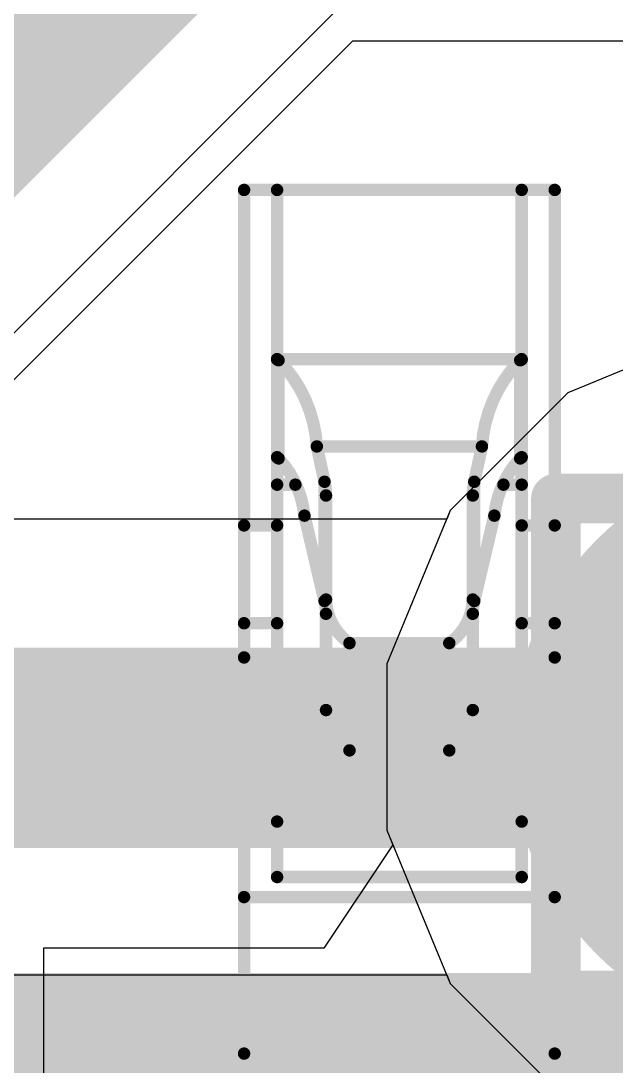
# Model space of a CAD drawing. Header units: inches. Extents: x -11 to 5433, y -4 to 5447.
# Drawn here: x 20.258 to 20.866, y 26.502 to 27.571 of the extents above; entities that cross this region are included whole.
import ezdxf

# ---------------------------------------------------------------- set-up
doc = ezdxf.new("R2010")
doc.units = ezdxf.units.IN
for name, color, linetype in [('Bottom Layer', 5, 'Continuous'), ('Bottom Solder', 6, 'Continuous'), ('Drill Drawing', 1, 'Continuous'), ('Ground', 16, 'Continuous'), ('Mechanical 4', 56, 'Continuous'), ('Power', 76, 'Continuous'), ('Top Layer', 1, 'Continuous'), ('Top Solder', 216, 'Continuous')]:
    doc.layers.add(name, color=color, linetype=linetype)

# ---------------------------------------------------------------- blocks, each defined once
blk = doc.blocks.new('WQFN_30_EP_2_5_4_5__B_27')
at = {"layer": 'Bottom Solder'}
blk.add_line((-1.48833332, 1.66168832), (-5421.1859699, -5425.6862022), dxfattribs=at)
blk = doc.blocks.new('QTH_030_01_L_D_A_K_TR_157')
at = {"layer": 'Top Solder'}
for points in [[(-6.00410153, 3.91260076), (-5.49590087, 3.91260076), (-5.49590087, 2.25940112), (-6.00410153, 2.25940112)], [(-5.504099989999999, 3.91260076), (-4.995899329999999, 3.91260076), (-4.995899329999999, 2.25940112), (-5.504099989999999, 2.25940112)], [(-5.00410099, 3.91260076), (-4.49590033, 3.91260076), (-4.49590033, 2.25940112), (-5.00410099, 2.25940112)]]:
    blk.add_hatch(color=216, dxfattribs=at).paths.add_polyline_path(points)

msp = doc.modelspace()

# ---------------------------------------------------------------- hatches: boundary and pattern name
at = {"layer": 'Bottom Layer'}
h = msp.add_hatch(color=5, dxfattribs=at)
edge = h.paths.add_edge_path()
edge.add_arc((21.05891902, 26.82842488), 0.2999994, 0, 360)
at = {"layer": 'Ground'}
h = msp.add_hatch(color=16, dxfattribs=at)
edge = h.paths.add_edge_path()
edge.add_arc((21.05891902, 26.82842488), 0.2999994, 0, 360)
at = {"layer": 'Power'}
h = msp.add_hatch(color=76, dxfattribs=at)
edge = h.paths.add_edge_path()
edge.add_arc((21.05891902, 26.82842488), 0.2999994, 0, 360)
at = {"layer": 'Top Layer'}
h = msp.add_hatch(color=1, dxfattribs=at)
edge = h.paths.add_edge_path()
edge.add_arc((21.05891902, 26.82842488), 0.2999994, 0, 360)

# ---------------------------------------------------------------- linework, layer by layer
at = {"layer": 'Bottom Layer'}
msp.add_lwpolyline([(18.6244738, 26.82674594, 0.2032, 0.2032, 0), (21.05724008, 26.82674594, 0.2032, 0.2032, 0)], format="xyseb", dxfattribs=at)
at = {"layer": 'Drill Drawing'}
for points in [[(20.80491902, 27.08242488, 0.0508, 0.0508, 0), (21.31291902, 27.08242488, 0.0508, 0.0508, 0)], [(20.80491902, 26.57442488, 0.0508, 0.0508, 0), (20.80491902, 27.08242488, 0.0508, 0.0508, 0)], [(20.80491902, 26.57442488, 0.0508, 0.0508, 0), (21.31291902, 26.57442488, 0.0508, 0.0508, 0)]]:
    msp.add_lwpolyline(points, format="xyseb", dxfattribs=at)
for points in [[(20.79221902, 27.08242488, 0.0254, 0.0254, 1), (20.81761902, 27.08242488, 0.0254, 0.0254, 1)], [(20.79221902, 27.08242488, 0.0254, 0.0254, 1), (20.81761902, 27.08242488, 0.0254, 0.0254, 1)], [(20.79221902, 26.57442488, 0.0254, 0.0254, 1), (20.81761902, 26.57442488, 0.0254, 0.0254, 1)], [(20.79221902, 26.57442488, 0.0254, 0.0254, 1), (20.81761902, 26.57442488, 0.0254, 0.0254, 1)]]:
    msp.add_lwpolyline(points, format="xyseb", close=True, dxfattribs=at)
at = {"layer": 'Ground'}
for p, q in [((20.97398396, 27.25542428), (20.81704498, 27.19041551999999)), ((20.81704498, 27.19041551999999), (20.69692838, 27.07029892)), ((20.69692838, 27.07029892), (20.69328602, 27.0615029)), ((20.69328602, 27.0615029), (18.72048326, 27.0615029)), ((18.81702612, 26.59534686), (20.69328602, 26.59534686)), ((20.69328602, 26.59534686), (20.69692838, 26.58655084)), ((20.69692838, 26.58655084), (20.81704498, 26.46643424))]:
    msp.add_line(p, q, dxfattribs=at)
msp.add_lwpolyline([(18.72048326, 26.82842488, 0.2032, 0.2032, 0), (21.05891902, 26.82842488, 0.2032, 0.2032, 0)], format="xyseb", dxfattribs=at)
at = {"layer": 'Mechanical 4'}
for points in [[(20.4861541, 27.39794622, 0.0127, 0.0127, 0), (20.8036541, 27.39794622, 0.0127, 0.0127, 0)], [(20.4861541, 26.5149457, 0.0127, 0.0127, 0), (20.4861541, 27.39794622, 0.0127, 0.0127, 0)], [(20.51990562, 26.69548128, 0.0127, 0.0127, 0), (20.51990562, 27.39794622, 0.0127, 0.0127, 0)], [(20.76990512, 26.69548128, 0.0127, 0.0127, 0), (20.76990512, 27.39794622, 0.0127, 0.0127, 0)], [(20.8036541, 26.5149457, 0.0127, 0.0127, 0), (20.8036541, 27.39794622, 0.0127, 0.0127, 0)], [(20.5199996, 27.224609, 0.0127, 0.0127, -0.03260548549123797), (20.51990308, 27.22474616, 0.0127, 0.0127, 0)], [(20.51990562, 27.22494682, 0.0127, 0.0127, 0), (20.76990512, 27.22494682, 0.0127, 0.0127, 0)], [(20.52007072, 27.22453788, 0.0127, 0.0127, -0.02828759404379706), (20.52000214, 27.224609, 0.0127, 0.0127, 0)], [(20.5201647, 27.22445914, 0.0127, 0.0127, -0.02675080177921117), (20.52007072, 27.22453788, 0.0127, 0.0127, 0)], [(20.52028916, 27.22437278, 0.0127, 0.0127, -0.02199381128364839), (20.5201647, 27.22445914, 0.0127, 0.0127, 0)], [(20.5204568, 27.22427626, 0.0127, 0.0127, -0.01668692769989253), (20.52028916, 27.22437278, 0.0127, 0.0127, 0)], [(20.52066, 27.22416958, 0.0127, 0.0127, -0.009375562050187941), (20.52045426, 27.22427626, 0.0127, 0.0127, 0)], [(20.52089876, 27.22405528, 0.0127, 0.0127, -0.005205298959245279), (20.52066, 27.22416704, 0.0127, 0.0127, 0)], [(20.52089876, 27.22405528, 0.0127, 0.0127, 0), (20.5211553, 27.2239359, 0.0127, 0.0127, 0)], [(20.5211553, 27.2239359, 0.0127, 0.0127, 0), (20.52142454, 27.22381652, 0.0127, 0.0127, 0)], [(20.52142454, 27.12343572, 0.0127, 0.0127, 0), (20.52142454, 27.22381652, 0.0127, 0.0127, 0)], [(20.52142454, 27.22381652, 0.0127, 0.0127, -0.1798941776662689), (20.56053292, 27.13571154, 0.0127, 0.0127, 0)], [(20.72927782, 27.13571154, 0.0127, 0.0127, -0.1798941776662689), (20.7683862, 27.22381652, 0.0127, 0.0127, 0)], [(20.7683862, 27.22381652, 0.0127, 0.0127, 0), (20.76889674, 27.22405274, 0.0127, 0.0127, 0)], [(20.7683862, 27.12343572, 0.0127, 0.0127, 0), (20.7683862, 27.22381652, 0.0127, 0.0127, 0)], [(20.76889674, 27.22405274, 0.0127, 0.0127, 0), (20.76913296, 27.2241645, 0.0127, 0.0127, 0)], [(20.76934378, 27.22427118, 0.0127, 0.0127, -0.007070259416888441), (20.76913296, 27.2241645, 0.0127, 0.0127, 0)], [(20.76951904, 27.22437024, 0.0127, 0.0127, -0.01220881841542527), (20.76934124, 27.22427118, 0.0127, 0.0127, 0)], [(20.76966128, 27.22446168, 0.0127, 0.0127, -0.02261982993597721), (20.76952158, 27.22437024, 0.0127, 0.0127, 0)], [(20.7697578, 27.22454042, 0.0127, 0.0127, -0.03188108957941844), (20.76965874, 27.22446168, 0.0127, 0.0127, 0)], [(20.76982384, 27.22461408, 0.0127, 0.0127, -0.03744577989354124), (20.7697578, 27.22454042, 0.0127, 0.0127, 0)], [(20.76986956, 27.22468012, 0.0127, 0.0127, -0.03268866417810461), (20.76982384, 27.22461154, 0.0127, 0.0127, 0)], [(20.76990258, 27.22474616, 0.0127, 0.0127, -0.01323434471362622), (20.76986702, 27.22468012, 0.0127, 0.0127, 0)], [(20.56053292, 27.13571154, 0.0127, 0.0127, 0), (20.72927782, 27.13571154, 0.0127, 0.0127, 0)], [(20.56053292, 27.13571154, 0.0127, 0.0127, 0), (20.5683866, 27.0996156, 0.0127, 0.0127, 0)], [(20.72142414, 27.0996156, 0.0127, 0.0127, 0), (20.72927782, 27.13571154, 0.0127, 0.0127, 0)], [(20.52000214, 27.1244949, 0.0127, 0.0127, -0.02859692931146245), (20.51990308, 27.12467778, 0.0127, 0.0127, 0)], [(20.5201647, 27.12429678, 0.0127, 0.0127, -0.05432141865443658), (20.52000468, 27.12449744, 0.0127, 0.0127, 0)], [(20.52028916, 27.1241774, 0.0127, 0.0127, -0.02338615135356243), (20.5201647, 27.12429424, 0.0127, 0.0127, 0)], [(20.52045426, 27.12405294, 0.0127, 0.0127, -0.01856230606978786), (20.52028916, 27.12417994, 0.0127, 0.0127, 0)], [(20.52066, 27.12390816, 0.0127, 0.0127, -0.01073692509574584), (20.52045426, 27.1240504, 0.0127, 0.0127, 0)], [(20.52089876, 27.12375576, 0.0127, 0.0127, -0.00605483102162987), (20.52066254, 27.12390816, 0.0127, 0.0127, 0)], [(20.52089876, 27.1237583, 0.0127, 0.0127, 0), (20.5211553, 27.12359828, 0.0127, 0.0127, 0)], [(20.5211553, 27.12359828, 0.0127, 0.0127, 0), (20.52142454, 27.12343572, 0.0127, 0.0127, 0)], [(20.52142454, 27.12343826, 0.0127, 0.0127, -0.1625908253546253), (20.54786594, 27.0649446, 0.0127, 0.0127, 0)], [(20.7419448, 27.0649446, 0.0127, 0.0127, -0.1625908253546254), (20.7683862, 27.12343826, 0.0127, 0.0127, 0)], [(20.7683862, 27.12343572, 0.0127, 0.0127, 0), (20.76889674, 27.12375322, 0.0127, 0.0127, 0)], [(20.76913296, 27.12390308, 0.0127, 0.0127, -0.004820614385274597), (20.76889674, 27.12375322, 0.0127, 0.0127, 0)], [(20.76934124, 27.12404532, 0.0127, 0.0127, -0.008119958850470968), (20.76913042, 27.12390308, 0.0127, 0.0127, 0)], [(20.76951904, 27.12418248, 0.0127, 0.0127, -0.01372913844550468), (20.76934124, 27.12404786, 0.0127, 0.0127, 0)], [(20.76965874, 27.12429932, 0.0127, 0.0127, -0.02446216602651781), (20.76952158, 27.12417994, 0.0127, 0.0127, 0)], [(20.7697578, 27.124406, 0.0127, 0.0127, -0.03231853514748475), (20.76965874, 27.12429932, 0.0127, 0.0127, 0)], [(20.76982384, 27.12450252, 0.0127, 0.0127, -0.03504147992613579), (20.7697578, 27.124406, 0.0127, 0.0127, 0)], [(20.76986956, 27.12459142, 0.0127, 0.0127, -0.02840446112565399), (20.76982384, 27.12450252, 0.0127, 0.0127, 0)], [(20.76990512, 27.12467524, 0.0127, 0.0127, -0.0110217928708077), (20.76986956, 27.12458888, 0.0127, 0.0127, 0)], [(20.51990562, 27.09661078, 0.0127, 0.0127, 0), (20.538567, 27.09661078, 0.0127, 0.0127, 0)], [(20.5683866, 26.9776575, 0.0127, 0.0127, 0), (20.5683866, 27.0996156, 0.0127, 0.0127, 0)], [(20.5683866, 27.0996156, 0.0127, 0.0127, -0.05365795323520316), (20.56990552, 27.085544, 0.0127, 0.0127, 0)], [(20.71990522, 27.085544, 0.0127, 0.0127, -0.05365795323476549), (20.72142414, 27.0996156, 0.0127, 0.0127, 0)], [(20.72142414, 26.9776575, 0.0127, 0.0127, 0), (20.72142414, 27.0996156, 0.0127, 0.0127, 0)], [(20.75124374, 27.09661078, 0.0127, 0.0127, 0), (20.76990512, 27.09661078, 0.0127, 0.0127, 0)], [(20.56990552, 26.86619468, 0.0127, 0.0127, 0), (20.56990552, 27.085544, 0.0127, 0.0127, 0)], [(20.71990522, 26.86619468, 0.0127, 0.0127, 0), (20.71990522, 27.085544, 0.0127, 0.0127, 0)], [(20.5478634, 27.06494714, 0.0127, 0.0127, 0), (20.5683866, 26.9776575, 0.0127, 0.0127, 0)], [(20.72142414, 26.9776575, 0.0127, 0.0127, 0), (20.7419448, 27.06494714, 0.0127, 0.0127, 0)], [(20.4861541, 27.05494462, 0.0127, 0.0127, 0), (20.51990562, 27.05494462, 0.0127, 0.0127, 0)], [(20.76990512, 27.05494462, 0.0127, 0.0127, 0), (20.8036541, 27.05494462, 0.0127, 0.0127, 0)], [(20.5683866, 26.9776575, 0.0127, 0.0127, -0.05786387190107989), (20.56990552, 26.96463492, 0.0127, 0.0127, 0)], [(20.5939136, 26.93460704, 0.0127, 0.0127, -0.2374801051860469), (20.56990552, 26.97917896, 0.0127, 0.0127, 0)], [(20.71990522, 26.97917896, 0.0127, 0.0127, -0.2374801051855858), (20.69589714, 26.93460704, 0.0127, 0.0127, 0)], [(20.71990522, 26.96463492, 0.0127, 0.0127, -0.05786387190151768), (20.72142414, 26.9776575, 0.0127, 0.0127, 0)], [(20.4861541, 26.95494482, 0.0127, 0.0127, 0), (20.51990562, 26.95494482, 0.0127, 0.0127, 0)], [(20.76990512, 26.95494482, 0.0127, 0.0127, 0), (20.8036541, 26.95494482, 0.0127, 0.0127, 0)], [(20.59391614, 26.93460704, 0.0127, 0.0127, 0), (20.6958946, 26.93460704, 0.0127, 0.0127, 0)], [(20.59391614, 26.82494508, 0.0127, 0.0127, 0), (20.59391614, 26.93460704, 0.0127, 0.0127, 0)], [(20.6958946, 26.82494508, 0.0127, 0.0127, 0), (20.6958946, 26.93460704, 0.0127, 0.0127, 0)], [(20.1686541, 26.91994615999999, 0.0127, 0.0127, 0), (20.4861541, 26.91994615999999, 0.0127, 0.0127, 0)], [(20.8036541, 26.91994615999999, 0.0127, 0.0127, 0), (21.1211541, 26.91994615999999, 0.0127, 0.0127, 0)], [(20.5939136, 26.82494762, 0.0127, 0.0127, -0.2473774779348601), (20.56990552, 26.86619722, 0.0127, 0.0127, 0)], [(20.71990522, 26.86619722, 0.0127, 0.0127, -0.2473774779348602), (20.69589714, 26.82494762, 0.0127, 0.0127, 0)], [(20.59391614, 26.82494508, 0.0127, 0.0127, 0), (20.6958946, 26.82494508, 0.0127, 0.0127, 0)], [(20.51990562, 26.75215376, 0.0127, 0.0127, 0), (20.76990512, 26.75215376, 0.0127, 0.0127, 0)], [(20.51990562, 26.69548128, 0.0127, 0.0127, 0), (20.76990512, 26.69548128, 0.0127, 0.0127, 0)], [(20.4861541, 26.67494538, 0.0127, 0.0127, 0), (20.8036541, 26.67494538, 0.0127, 0.0127, 0)], [(20.4861541, 26.5149457, 0.0127, 0.0127, 0), (20.8036541, 26.5149457, 0.0127, 0.0127, 0)]]:
    msp.add_lwpolyline(points, format="xyseb", dxfattribs=at)
for points in [[(20.4829791, 27.39794622, 0.00635, 0.00635, 1), (20.4893291, 27.39794622, 0.00635, 0.00635, 1)], [(20.4829791, 27.39794622, 0.00635, 0.00635, 1), (20.4893291, 27.39794622, 0.00635, 0.00635, 1)], [(20.51673062, 27.39794622, 0.00635, 0.00635, 1), (20.52308062, 27.39794622, 0.00635, 0.00635, 1)], [(20.76673012, 27.39794622, 0.00635, 0.00635, 1), (20.77308012, 27.39794622, 0.00635, 0.00635, 1)], [(20.8004791, 27.39794622, 0.00635, 0.00635, 1), (20.8068291, 27.39794622, 0.00635, 0.00635, 1)], [(20.8004791, 27.39794622, 0.00635, 0.00635, 1), (20.8068291, 27.39794622, 0.00635, 0.00635, 1)], [(20.51672808, 27.22474616, 0.00635, 0.00635, 1), (20.52307808, 27.22474616, 0.00635, 0.00635, 1)], [(20.51673062, 27.22494682, 0.00635, 0.00635, 1), (20.52308062, 27.22494682, 0.00635, 0.00635, 1)], [(20.5168246, 27.224609, 0.00635, 0.00635, 1), (20.5231746, 27.224609, 0.00635, 0.00635, 1)], [(20.51682714, 27.224609, 0.00635, 0.00635, 1), (20.52317714, 27.224609, 0.00635, 0.00635, 1)], [(20.51689572, 27.22453788, 0.00635, 0.00635, 1), (20.52324572, 27.22453788, 0.00635, 0.00635, 1)], [(20.51689572, 27.22453788, 0.00635, 0.00635, 1), (20.52324572, 27.22453788, 0.00635, 0.00635, 1)], [(20.5169897, 27.22445914, 0.00635, 0.00635, 1), (20.5233397, 27.22445914, 0.00635, 0.00635, 1)], [(20.5169897, 27.22445914, 0.00635, 0.00635, 1), (20.5233397, 27.22445914, 0.00635, 0.00635, 1)], [(20.51711416, 27.22437278, 0.00635, 0.00635, 1), (20.52346416, 27.22437278, 0.00635, 0.00635, 1)], [(20.51711416, 27.22437278, 0.00635, 0.00635, 1), (20.52346416, 27.22437278, 0.00635, 0.00635, 1)], [(20.51727926, 27.22427626, 0.00635, 0.00635, 1), (20.52362926, 27.22427626, 0.00635, 0.00635, 1)], [(20.5172818, 27.22427626, 0.00635, 0.00635, 1), (20.5236318, 27.22427626, 0.00635, 0.00635, 1)], [(20.517485, 27.22416958, 0.00635, 0.00635, 1), (20.523835, 27.22416958, 0.00635, 0.00635, 1)], [(20.517485, 27.22416704, 0.00635, 0.00635, 1), (20.523835, 27.22416704, 0.00635, 0.00635, 1)], [(20.51772376, 27.22405528, 0.00635, 0.00635, 1), (20.52407376, 27.22405528, 0.00635, 0.00635, 1)], [(20.51772376, 27.22405528, 0.00635, 0.00635, 1), (20.52407376, 27.22405528, 0.00635, 0.00635, 1)], [(20.5179803, 27.2239359, 0.00635, 0.00635, 1), (20.5243303, 27.2239359, 0.00635, 0.00635, 1)], [(20.5179803, 27.2239359, 0.00635, 0.00635, 1), (20.5243303, 27.2239359, 0.00635, 0.00635, 1)], [(20.51824954, 27.22381652, 0.00635, 0.00635, 1), (20.52459954, 27.22381652, 0.00635, 0.00635, 1)], [(20.51824954, 27.22381652, 0.00635, 0.00635, 1), (20.52459954, 27.22381652, 0.00635, 0.00635, 1)], [(20.51824954, 27.22381652, 0.00635, 0.00635, 1), (20.52459954, 27.22381652, 0.00635, 0.00635, 1)], [(20.7652112, 27.22381652, 0.00635, 0.00635, 1), (20.7715612, 27.22381652, 0.00635, 0.00635, 1)], [(20.7652112, 27.22381652, 0.00635, 0.00635, 1), (20.7715612, 27.22381652, 0.00635, 0.00635, 1)], [(20.7652112, 27.22381652, 0.00635, 0.00635, 1), (20.7715612, 27.22381652, 0.00635, 0.00635, 1)], [(20.76572174, 27.22405274, 0.00635, 0.00635, 1), (20.77207174, 27.22405274, 0.00635, 0.00635, 1)], [(20.76572174, 27.22405274, 0.00635, 0.00635, 1), (20.77207174, 27.22405274, 0.00635, 0.00635, 1)], [(20.76595796, 27.2241645, 0.00635, 0.00635, 1), (20.77230796, 27.2241645, 0.00635, 0.00635, 1)], [(20.76595796, 27.2241645, 0.00635, 0.00635, 1), (20.77230796, 27.2241645, 0.00635, 0.00635, 1)], [(20.76616624, 27.22427118, 0.00635, 0.00635, 1), (20.77251624, 27.22427118, 0.00635, 0.00635, 1)], [(20.76616878, 27.22427118, 0.00635, 0.00635, 1), (20.77251878, 27.22427118, 0.00635, 0.00635, 1)], [(20.76634404, 27.22437024, 0.00635, 0.00635, 1), (20.77269404, 27.22437024, 0.00635, 0.00635, 1)], [(20.76634658, 27.22437024, 0.00635, 0.00635, 1), (20.77269658, 27.22437024, 0.00635, 0.00635, 1)], [(20.76648374, 27.22446168, 0.00635, 0.00635, 1), (20.77283374, 27.22446168, 0.00635, 0.00635, 1)], [(20.76648628, 27.22446168, 0.00635, 0.00635, 1), (20.77283628, 27.22446168, 0.00635, 0.00635, 1)], [(20.7665828, 27.22454042, 0.00635, 0.00635, 1), (20.7729328, 27.22454042, 0.00635, 0.00635, 1)], [(20.7665828, 27.22454042, 0.00635, 0.00635, 1), (20.7729328, 27.22454042, 0.00635, 0.00635, 1)], [(20.76664884, 27.22461408, 0.00635, 0.00635, 1), (20.77299884, 27.22461408, 0.00635, 0.00635, 1)], [(20.76664884, 27.22461154, 0.00635, 0.00635, 1), (20.77299884, 27.22461154, 0.00635, 0.00635, 1)], [(20.76669202, 27.22468012, 0.00635, 0.00635, 1), (20.77304202, 27.22468012, 0.00635, 0.00635, 1)], [(20.76669456, 27.22468012, 0.00635, 0.00635, 1), (20.77304456, 27.22468012, 0.00635, 0.00635, 1)], [(20.76672758, 27.22474616, 0.00635, 0.00635, 1), (20.77307758, 27.22474616, 0.00635, 0.00635, 1)], [(20.76673012, 27.22494682, 0.00635, 0.00635, 1), (20.77308012, 27.22494682, 0.00635, 0.00635, 1)], [(20.55735792, 27.13571154, 0.00635, 0.00635, 1), (20.56370792, 27.13571154, 0.00635, 0.00635, 1)], [(20.55735792, 27.13571154, 0.00635, 0.00635, 1), (20.56370792, 27.13571154, 0.00635, 0.00635, 1)], [(20.55735792, 27.13571154, 0.00635, 0.00635, 1), (20.56370792, 27.13571154, 0.00635, 0.00635, 1)], [(20.72610282, 27.13571154, 0.00635, 0.00635, 1), (20.73245282, 27.13571154, 0.00635, 0.00635, 1)], [(20.72610282, 27.13571154, 0.00635, 0.00635, 1), (20.73245282, 27.13571154, 0.00635, 0.00635, 1)], [(20.72610282, 27.13571154, 0.00635, 0.00635, 1), (20.73245282, 27.13571154, 0.00635, 0.00635, 1)], [(20.51672808, 27.12467778, 0.00635, 0.00635, 1), (20.52307808, 27.12467778, 0.00635, 0.00635, 1)], [(20.51682714, 27.1244949, 0.00635, 0.00635, 1), (20.52317714, 27.1244949, 0.00635, 0.00635, 1)], [(20.51682968, 27.12449744, 0.00635, 0.00635, 1), (20.52317968, 27.12449744, 0.00635, 0.00635, 1)], [(20.5169897, 27.12429678, 0.00635, 0.00635, 1), (20.5233397, 27.12429678, 0.00635, 0.00635, 1)], [(20.5169897, 27.12429424, 0.00635, 0.00635, 1), (20.5233397, 27.12429424, 0.00635, 0.00635, 1)], [(20.51711416, 27.12417994, 0.00635, 0.00635, 1), (20.52346416, 27.12417994, 0.00635, 0.00635, 1)], [(20.51711416, 27.1241774, 0.00635, 0.00635, 1), (20.52346416, 27.1241774, 0.00635, 0.00635, 1)], [(20.51727926, 27.12405294, 0.00635, 0.00635, 1), (20.52362926, 27.12405294, 0.00635, 0.00635, 1)], [(20.51727926, 27.1240504, 0.00635, 0.00635, 1), (20.52362926, 27.1240504, 0.00635, 0.00635, 1)], [(20.517485, 27.12390816, 0.00635, 0.00635, 1), (20.523835, 27.12390816, 0.00635, 0.00635, 1)], [(20.51748754, 27.12390816, 0.00635, 0.00635, 1), (20.52383754, 27.12390816, 0.00635, 0.00635, 1)], [(20.51772376, 27.1237583, 0.00635, 0.00635, 1), (20.52407376, 27.1237583, 0.00635, 0.00635, 1)], [(20.51772376, 27.12375576, 0.00635, 0.00635, 1), (20.52407376, 27.12375576, 0.00635, 0.00635, 1)], [(20.5179803, 27.12359828, 0.00635, 0.00635, 1), (20.5243303, 27.12359828, 0.00635, 0.00635, 1)], [(20.5179803, 27.12359828, 0.00635, 0.00635, 1), (20.5243303, 27.12359828, 0.00635, 0.00635, 1)], [(20.51824954, 27.12343826, 0.00635, 0.00635, 1), (20.52459954, 27.12343826, 0.00635, 0.00635, 1)], [(20.51824954, 27.12343572, 0.00635, 0.00635, 1), (20.52459954, 27.12343572, 0.00635, 0.00635, 1)], [(20.51824954, 27.12343572, 0.00635, 0.00635, 1), (20.52459954, 27.12343572, 0.00635, 0.00635, 1)], [(20.7652112, 27.12343826, 0.00635, 0.00635, 1), (20.7715612, 27.12343826, 0.00635, 0.00635, 1)], [(20.7652112, 27.12343572, 0.00635, 0.00635, 1), (20.7715612, 27.12343572, 0.00635, 0.00635, 1)], [(20.7652112, 27.12343572, 0.00635, 0.00635, 1), (20.7715612, 27.12343572, 0.00635, 0.00635, 1)], [(20.76572174, 27.12375322, 0.00635, 0.00635, 1), (20.77207174, 27.12375322, 0.00635, 0.00635, 1)], [(20.76572174, 27.12375322, 0.00635, 0.00635, 1), (20.77207174, 27.12375322, 0.00635, 0.00635, 1)], [(20.76595542, 27.12390308, 0.00635, 0.00635, 1), (20.77230542, 27.12390308, 0.00635, 0.00635, 1)], [(20.76595796, 27.12390308, 0.00635, 0.00635, 1), (20.77230796, 27.12390308, 0.00635, 0.00635, 1)], [(20.76616624, 27.12404786, 0.00635, 0.00635, 1), (20.77251624, 27.12404786, 0.00635, 0.00635, 1)], [(20.76616624, 27.12404532, 0.00635, 0.00635, 1), (20.77251624, 27.12404532, 0.00635, 0.00635, 1)], [(20.76634404, 27.12418248, 0.00635, 0.00635, 1), (20.77269404, 27.12418248, 0.00635, 0.00635, 1)], [(20.76634658, 27.12417994, 0.00635, 0.00635, 1), (20.77269658, 27.12417994, 0.00635, 0.00635, 1)], [(20.76648374, 27.12429932, 0.00635, 0.00635, 1), (20.77283374, 27.12429932, 0.00635, 0.00635, 1)], [(20.76648374, 27.12429932, 0.00635, 0.00635, 1), (20.77283374, 27.12429932, 0.00635, 0.00635, 1)], [(20.7665828, 27.124406, 0.00635, 0.00635, 1), (20.7729328, 27.124406, 0.00635, 0.00635, 1)], [(20.7665828, 27.124406, 0.00635, 0.00635, 1), (20.7729328, 27.124406, 0.00635, 0.00635, 1)], [(20.76664884, 27.12450252, 0.00635, 0.00635, 1), (20.77299884, 27.12450252, 0.00635, 0.00635, 1)], [(20.76664884, 27.12450252, 0.00635, 0.00635, 1), (20.77299884, 27.12450252, 0.00635, 0.00635, 1)], [(20.76669456, 27.12459142, 0.00635, 0.00635, 1), (20.77304456, 27.12459142, 0.00635, 0.00635, 1)], [(20.76669456, 27.12458888, 0.00635, 0.00635, 1), (20.77304456, 27.12458888, 0.00635, 0.00635, 1)], [(20.76673012, 27.12467524, 0.00635, 0.00635, 1), (20.77308012, 27.12467524, 0.00635, 0.00635, 1)], [(20.51673062, 27.09661078, 0.00635, 0.00635, 1), (20.52308062, 27.09661078, 0.00635, 0.00635, 1)], [(20.535392, 27.09661078, 0.00635, 0.00635, 1), (20.541742, 27.09661078, 0.00635, 0.00635, 1)], [(20.5652116, 27.0996156, 0.00635, 0.00635, 1), (20.5715616, 27.0996156, 0.00635, 0.00635, 1)], [(20.5652116, 27.0996156, 0.00635, 0.00635, 1), (20.5715616, 27.0996156, 0.00635, 0.00635, 1)], [(20.5652116, 27.0996156, 0.00635, 0.00635, 1), (20.5715616, 27.0996156, 0.00635, 0.00635, 1)], [(20.71824914, 27.0996156, 0.00635, 0.00635, 1), (20.72459914, 27.0996156, 0.00635, 0.00635, 1)], [(20.71824914, 27.0996156, 0.00635, 0.00635, 1), (20.72459914, 27.0996156, 0.00635, 0.00635, 1)], [(20.71824914, 27.0996156, 0.00635, 0.00635, 1), (20.72459914, 27.0996156, 0.00635, 0.00635, 1)], [(20.74806874, 27.09661078, 0.00635, 0.00635, 1), (20.75441874, 27.09661078, 0.00635, 0.00635, 1)], [(20.76673012, 27.09661078, 0.00635, 0.00635, 1), (20.77308012, 27.09661078, 0.00635, 0.00635, 1)], [(20.56673052, 27.085544, 0.00635, 0.00635, 1), (20.57308052, 27.085544, 0.00635, 0.00635, 1)], [(20.56673052, 27.085544, 0.00635, 0.00635, 1), (20.57308052, 27.085544, 0.00635, 0.00635, 1)], [(20.71673022, 27.085544, 0.00635, 0.00635, 1), (20.72308022, 27.085544, 0.00635, 0.00635, 1)], [(20.71673022, 27.085544, 0.00635, 0.00635, 1), (20.72308022, 27.085544, 0.00635, 0.00635, 1)], [(20.5446884, 27.06494714, 0.00635, 0.00635, 1), (20.5510384, 27.06494714, 0.00635, 0.00635, 1)], [(20.54469094, 27.0649446, 0.00635, 0.00635, 1), (20.55104094, 27.0649446, 0.00635, 0.00635, 1)], [(20.7387698, 27.06494714, 0.00635, 0.00635, 1), (20.7451198, 27.06494714, 0.00635, 0.00635, 1)], [(20.7387698, 27.0649446, 0.00635, 0.00635, 1), (20.7451198, 27.0649446, 0.00635, 0.00635, 1)], [(20.4829791, 27.05494462, 0.00635, 0.00635, 1), (20.4893291, 27.05494462, 0.00635, 0.00635, 1)], [(20.51673062, 27.05494462, 0.00635, 0.00635, 1), (20.52308062, 27.05494462, 0.00635, 0.00635, 1)], [(20.76673012, 27.05494462, 0.00635, 0.00635, 1), (20.77308012, 27.05494462, 0.00635, 0.00635, 1)], [(20.8004791, 27.05494462, 0.00635, 0.00635, 1), (20.8068291, 27.05494462, 0.00635, 0.00635, 1)], [(20.5652116, 26.9776575, 0.00635, 0.00635, 1), (20.5715616, 26.9776575, 0.00635, 0.00635, 1)], [(20.5652116, 26.9776575, 0.00635, 0.00635, 1), (20.5715616, 26.9776575, 0.00635, 0.00635, 1)], [(20.5652116, 26.9776575, 0.00635, 0.00635, 1), (20.5715616, 26.9776575, 0.00635, 0.00635, 1)], [(20.56673052, 26.97917896, 0.00635, 0.00635, 1), (20.57308052, 26.97917896, 0.00635, 0.00635, 1)], [(20.71673022, 26.97917896, 0.00635, 0.00635, 1), (20.72308022, 26.97917896, 0.00635, 0.00635, 1)], [(20.71824914, 26.9776575, 0.00635, 0.00635, 1), (20.72459914, 26.9776575, 0.00635, 0.00635, 1)], [(20.71824914, 26.9776575, 0.00635, 0.00635, 1), (20.72459914, 26.9776575, 0.00635, 0.00635, 1)], [(20.71824914, 26.9776575, 0.00635, 0.00635, 1), (20.72459914, 26.9776575, 0.00635, 0.00635, 1)], [(20.4829791, 26.95494482, 0.00635, 0.00635, 1), (20.4893291, 26.95494482, 0.00635, 0.00635, 1)], [(20.51673062, 26.95494482, 0.00635, 0.00635, 1), (20.52308062, 26.95494482, 0.00635, 0.00635, 1)], [(20.56673052, 26.96463492, 0.00635, 0.00635, 1), (20.57308052, 26.96463492, 0.00635, 0.00635, 1)], [(20.71673022, 26.96463492, 0.00635, 0.00635, 1), (20.72308022, 26.96463492, 0.00635, 0.00635, 1)], [(20.76673012, 26.95494482, 0.00635, 0.00635, 1), (20.77308012, 26.95494482, 0.00635, 0.00635, 1)], [(20.8004791, 26.95494482, 0.00635, 0.00635, 1), (20.8068291, 26.95494482, 0.00635, 0.00635, 1)], [(20.5907386, 26.93460704, 0.00635, 0.00635, 1), (20.5970886, 26.93460704, 0.00635, 0.00635, 1)], [(20.59074114, 26.93460704, 0.00635, 0.00635, 1), (20.59709114, 26.93460704, 0.00635, 0.00635, 1)], [(20.59074114, 26.93460704, 0.00635, 0.00635, 1), (20.59709114, 26.93460704, 0.00635, 0.00635, 1)], [(20.6927196, 26.93460704, 0.00635, 0.00635, 1), (20.6990696, 26.93460704, 0.00635, 0.00635, 1)], [(20.6927196, 26.93460704, 0.00635, 0.00635, 1), (20.6990696, 26.93460704, 0.00635, 0.00635, 1)], [(20.69272214, 26.93460704, 0.00635, 0.00635, 1), (20.69907214, 26.93460704, 0.00635, 0.00635, 1)], [(20.4829791, 26.91994615999999, 0.00635, 0.00635, 1), (20.4893291, 26.91994615999999, 0.00635, 0.00635, 1)], [(20.8004791, 26.91994615999999, 0.00635, 0.00635, 1), (20.8068291, 26.91994615999999, 0.00635, 0.00635, 1)], [(20.56673052, 26.86619722, 0.00635, 0.00635, 1), (20.57308052, 26.86619722, 0.00635, 0.00635, 1)], [(20.56673052, 26.86619468, 0.00635, 0.00635, 1), (20.57308052, 26.86619468, 0.00635, 0.00635, 1)], [(20.71673022, 26.86619722, 0.00635, 0.00635, 1), (20.72308022, 26.86619722, 0.00635, 0.00635, 1)], [(20.71673022, 26.86619468, 0.00635, 0.00635, 1), (20.72308022, 26.86619468, 0.00635, 0.00635, 1)], [(20.5907386, 26.82494762, 0.00635, 0.00635, 1), (20.5970886, 26.82494762, 0.00635, 0.00635, 1)], [(20.59074114, 26.82494508, 0.00635, 0.00635, 1), (20.59709114, 26.82494508, 0.00635, 0.00635, 1)], [(20.59074114, 26.82494508, 0.00635, 0.00635, 1), (20.59709114, 26.82494508, 0.00635, 0.00635, 1)], [(20.6927196, 26.82494508, 0.00635, 0.00635, 1), (20.6990696, 26.82494508, 0.00635, 0.00635, 1)], [(20.6927196, 26.82494508, 0.00635, 0.00635, 1), (20.6990696, 26.82494508, 0.00635, 0.00635, 1)], [(20.69272214, 26.82494762, 0.00635, 0.00635, 1), (20.69907214, 26.82494762, 0.00635, 0.00635, 1)], [(20.51673062, 26.75215376, 0.00635, 0.00635, 1), (20.52308062, 26.75215376, 0.00635, 0.00635, 1)], [(20.76673012, 26.75215376, 0.00635, 0.00635, 1), (20.77308012, 26.75215376, 0.00635, 0.00635, 1)], [(20.51673062, 26.69548128, 0.00635, 0.00635, 1), (20.52308062, 26.69548128, 0.00635, 0.00635, 1)], [(20.51673062, 26.69548128, 0.00635, 0.00635, 1), (20.52308062, 26.69548128, 0.00635, 0.00635, 1)], [(20.76673012, 26.69548128, 0.00635, 0.00635, 1), (20.77308012, 26.69548128, 0.00635, 0.00635, 1)], [(20.76673012, 26.69548128, 0.00635, 0.00635, 1), (20.77308012, 26.69548128, 0.00635, 0.00635, 1)], [(20.4829791, 26.67494538, 0.00635, 0.00635, 1), (20.4893291, 26.67494538, 0.00635, 0.00635, 1)], [(20.8004791, 26.67494538, 0.00635, 0.00635, 1), (20.8068291, 26.67494538, 0.00635, 0.00635, 1)], [(20.4829791, 26.5149457, 0.00635, 0.00635, 1), (20.4893291, 26.5149457, 0.00635, 0.00635, 1)], [(20.4829791, 26.5149457, 0.00635, 0.00635, 1), (20.4893291, 26.5149457, 0.00635, 0.00635, 1)], [(20.8004791, 26.5149457, 0.00635, 0.00635, 1), (20.8068291, 26.5149457, 0.00635, 0.00635, 1)], [(20.8004791, 26.5149457, 0.00635, 0.00635, 1), (20.8068291, 26.5149457, 0.00635, 0.00635, 1)]]:
    msp.add_lwpolyline(points, format="xyseb", close=True, dxfattribs=at)
at = {"layer": 'Power'}
for p, q in [((20.97398396, 27.25542428), (20.81704498, 27.19041551999999)), ((20.81704498, 27.19041551999999), (20.69692838, 27.07029892)), ((20.69692838, 27.07029892), (20.63191962, 26.91335994)), ((20.63191962, 26.91335994), (20.63191962, 26.74348982)), ((20.63191962, 26.74348982), (20.69692838, 26.58655084)), ((20.69692838, 26.58655084), (20.81704498, 26.46643424))]:
    msp.add_line(p, q, dxfattribs=at)
at = {"layer": 'Top Layer'}
for p, q in [((19.7967219, 26.74974584), (20.59732228, 27.55034622)), ((20.59732228, 27.55034622), (24.30109694, 27.55034622)), ((20.97398396, 27.25542428), (20.81704498, 27.19041551999999)), ((20.81704498, 27.19041551999999), (20.69692838, 27.07029892)), ((20.69692838, 27.07029892), (20.63191962, 26.91335994)), ((20.63191962, 26.91335994), (20.63191962, 26.74348982)), ((20.63191962, 26.74348982), (20.63819342, 26.7283438)), ((20.63819342, 26.7283438), (20.56763476, 26.62274584)), ((20.56763476, 26.62274584), (20.2810999, 26.62274584)), ((20.2810999, 26.62274584), (20.2810999, 24.9187462))]:
    msp.add_line(p, q, dxfattribs=at)
msp.add_lwpolyline([(19.56059842, 26.84324324, 0.2032, 0.2032, 0), (20.50077942, 27.78342424, 0.2032, 0.2032, 0)], format="xyseb", dxfattribs=at)

# ---------------------------------------------------------------- block references
at = {"rotation": 180}
for name, p in [('WQFN_30_EP_2_5_4_5__B_27', (11.66616412, 21.80690584)), ('QTH_030_01_L_D_A_K_TR_157', (15.3105993, 28.85674696))]:
    msp.add_blockref(name, p, dxfattribs=at)

doc.saveas('drawing.dxf')
